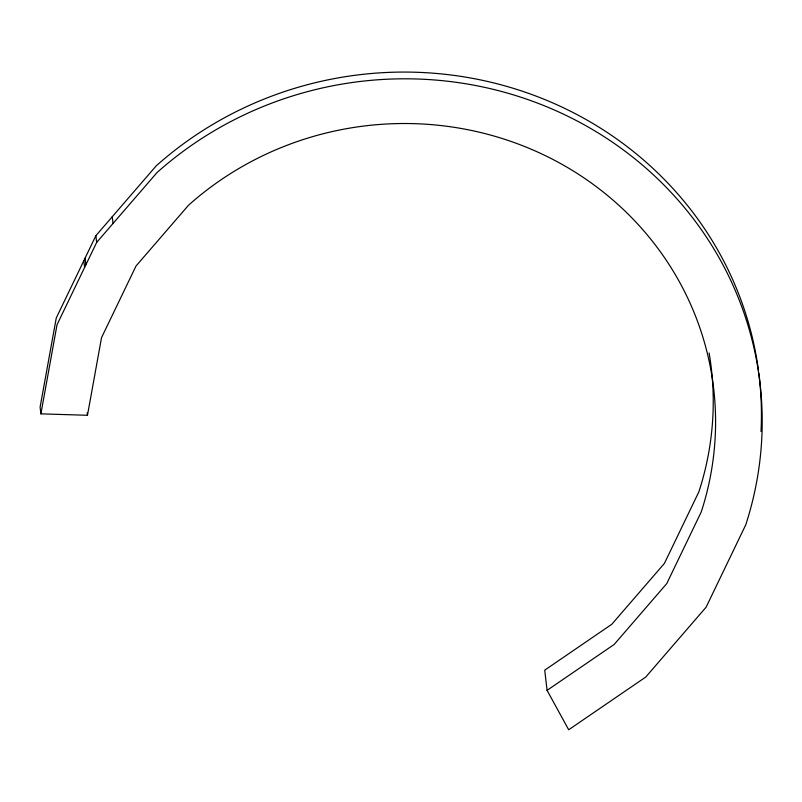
<?xml version="1.0" encoding="UTF-8"?>
<svg xmlns="http://www.w3.org/2000/svg" width="802" height="802" viewBox="0 0 802 802"><rect width="100%" height="100%" fill="white"/><g stroke="black" fill="none" stroke-linecap="round" stroke-linejoin="round"><path stroke-width="1.2" d="M547.074 690.352L614.162 644.467L666.743 583.615L701.249 511.937A314.364 301.111 -6.6 0 0 569.631 168.771A314.364 301.111 -6.6 0 0 188.62 205.132L136.039 265.983L101.533 337.652L87.468 415.276L40.882 413.862L57.032 324.72L96.661 242.415L157.052 172.53A361.02 345.792 -6.6 0 1 594.603 130.776A361.02 345.792 -6.6 0 1 745.74 524.869L706.121 607.184L645.73 677.068L568.688 729.76L547.074 690.352L544.728 670.141L611.816 624.257L664.407 563.405L698.903 491.736A314.364 301.111 -6.6 0 0 709.108 352.94M758.512 370.765A361.02 345.792 -6.6 0 0 524.267 91.869A361.02 345.792 -6.6 0 0 156.27 165.793L95.879 235.678L56.26 317.993L40.1 407.125L40.882 413.862M112.25 216.74L113.022 223.467M95.879 235.678L96.661 242.415M85.142 257.983L85.924 264.72M83.839 260.7L84.611 267.437M87.187 412.89L87.468 415.276M758.832 373.241A361.02 345.792 -6.6 0 1 761.008 431.456"/></g></svg>
